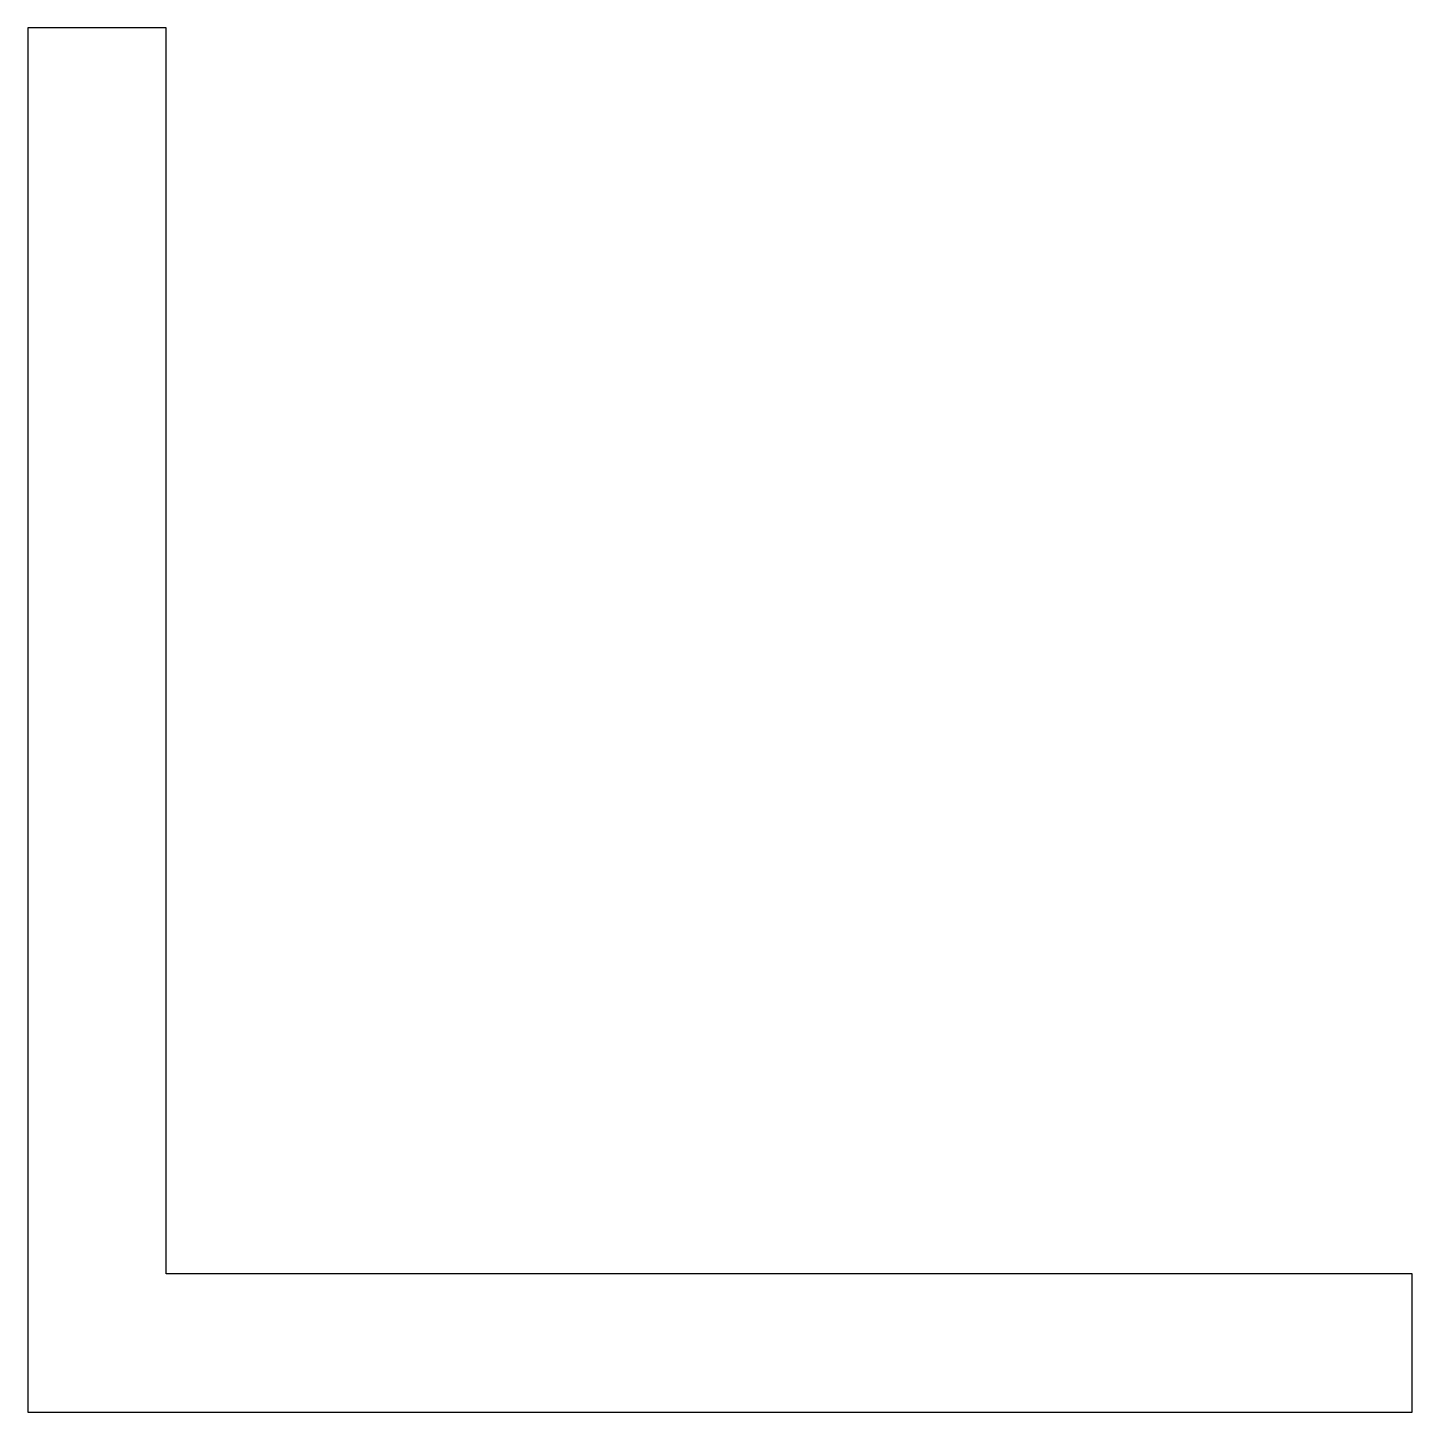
# Model space of a CAD drawing. Header units: inches. Extents: x -13.3 to 18.4, y 2.1 to 33.8.
import ezdxf

# ---------------------------------------------------------------- set-up
doc = ezdxf.new("R2010")
doc.units = ezdxf.units.IN
doc.header["$MEASUREMENT"] = 0

msp = doc.modelspace()

# ---------------------------------------------------------------- linework, layer by layer
at = {"color": 4}
for p, q in [((-10.163, 33.817), (-13.338, 33.817)), ((-13.338, 33.817), (-13.338, 2.067)), ((-10.163, 5.242), (-10.163, 33.817)), ((18.412, 5.242), (-10.163, 5.242)), ((18.412, 2.067), (18.412, 5.242)), ((-13.338, 2.067), (18.412, 2.067))]:
    msp.add_line(p, q, dxfattribs=at)

doc.saveas('drawing.dxf')
